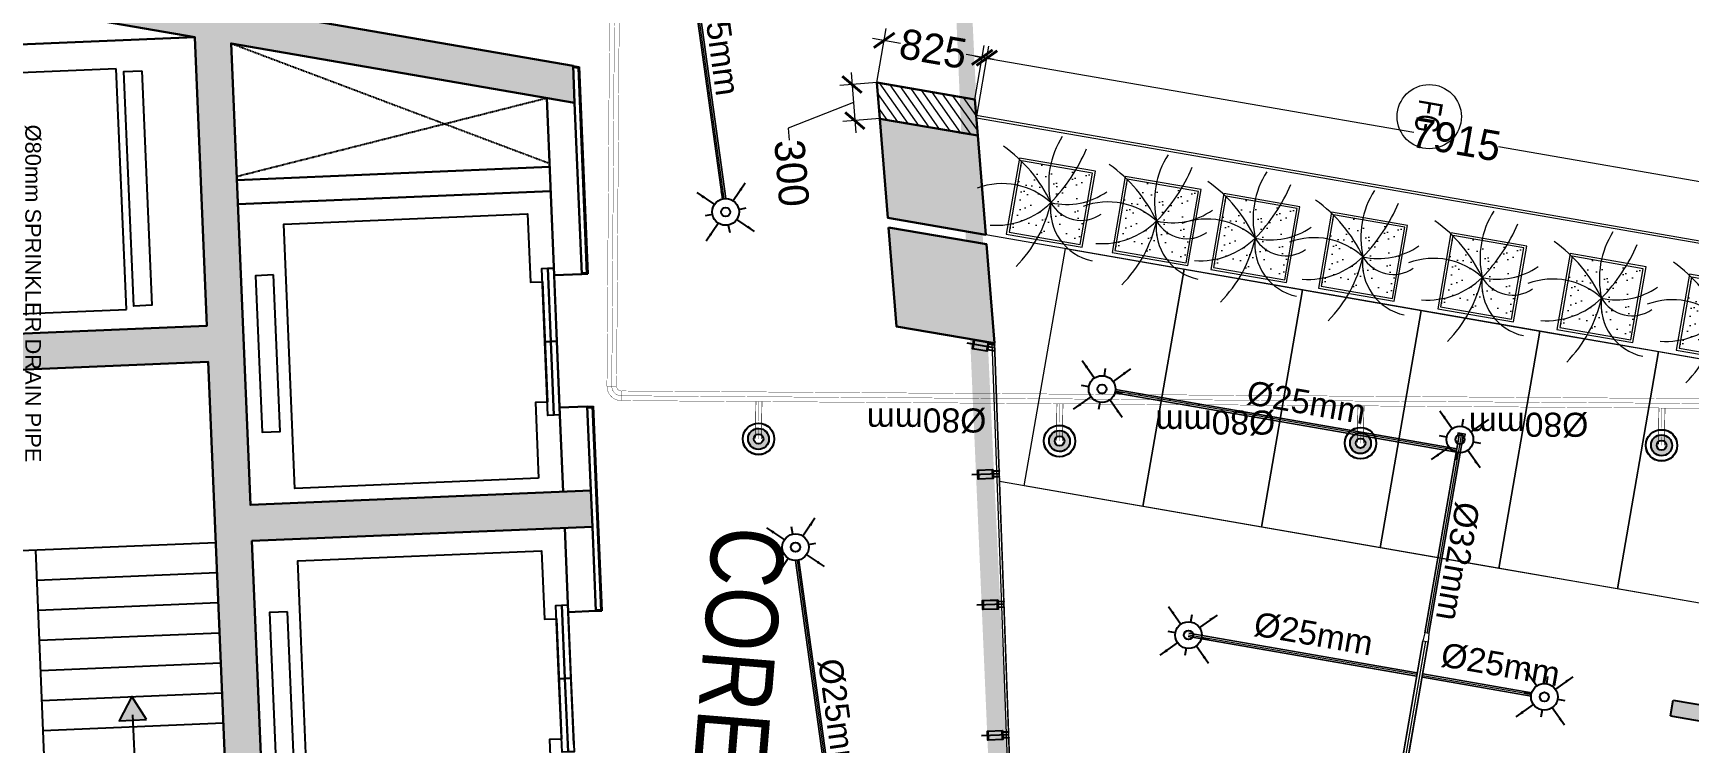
# Model space of a CAD drawing. Header units: inches. Extents: x 257070 to 799932, y -17980 to 269260.
# Drawn here: x 309925 to 323676, y 142456 to 148350 of the extents above; entities that cross this region are included whole.
import ezdxf
from ezdxf.enums import TextEntityAlignment as Align

# ---------------------------------------------------------------- set-up
doc = ezdxf.new("R2010")
doc.units = ezdxf.units.IN
doc.header["$MEASUREMENT"] = 0
doc.header["$PDMODE"] = 99
doc.header["$PDSIZE"] = 100
doc.linetypes.add('DASHED2', pattern=[0.375, 0.25, -0.125])
for name, color, linetype, lineweight in [('0-AES-DIM', 7, 'Continuous', 5), ('0-AES-F-SPRINKLER PIPE', 10, 'Continuous', 15), ('0-aes-FF-Sprinkler Header', 5, 'Continuous', 0), ('04--HATCH-0', 253, 'Continuous', 13), ('07--DIM-1', 1, 'Continuous', 20), ('08--DOOR REF', 7, 'Continuous', 20), ('08--DOORREF', 7, 'Continuous', 20), ('08--DOORREF-1', 7, 'Continuous', 20), ('E--CONCRETE-4', 4, 'Continuous', 40), ('E--CONCRETE-SHADE', 253, 'Continuous', 20), ('F--BRICKWALL HATCH', 252, 'Continuous', 20), ('F--BRICKWALL-3', 252, 'Continuous', 30), ('L--GLASS-01', 142, 'Continuous', 20), ('M--TILING-2', 252, 'Continuous', 18), ('Q--PARKING', 253, 'Continuous', 13)]:
    doc.layers.add(name, color=color, linetype=linetype, lineweight=lineweight)
for name, color, linetype in [('0-AES-F-RETURN  PIPE', 3, 'Continuous'), ('0-AES-F-SPRINKLER', 10, 'Continuous'), ('0-aes-ff Nozzel', 30, 'Continuous'), ('0-aes-water curtan pipe', 200, 'Continuous'), ('C 9$0$DSP_GLAZING', 150, 'Continuous'), ('C 9$0$DSP_MISCELANEOUS', 143, 'Continuous'), ('DSP_DOOR', 8, 'Continuous'), ('DSP_HATCH', 252, 'Continuous'), ('DSP_LIFT CAR', 251, 'Continuous'), ('DSP_MISCELANEOUS', 252, 'Continuous'), ('DSP_TEXT', 6, 'Continuous'), ('ELE', 141, 'Continuous')]:
    doc.layers.add(name, color=color, linetype=linetype)
doc.layers.add('N--FURNITURE-3', color=7, linetype='Continuous', lineweight=13, true_color=0xd47d7d)
doc.styles.get("Standard").update_dxf_attribs({"font": 'arial.ttf'})
doc.styles.add('TEXT style 175', font='GOTHIC.TTF')
doc.styles.add('Text style 250', font='ARIALN.TTF', dxfattribs={"height": 500})
doc.dimstyles.new('175', dxfattribs={"dimtxt": 350, "dimasz": 263, "dimexe": 263, "dimexo": 0, "dimgap": 175, "dimtad": 0, "dimdec": 0, "dimrnd": 5, "dimzin": 0, "dimdsep": 46, "dimtxsty": 'TEXT style 175', "dimblk": 'OBLIQUE', "dimcen": 0.09, "dimdle": 263, "dimclrd": 256, "dimclre": 256, "dimclrt": 256, "dimadec": 0, "dimazin": 0, "dimtfac": 1, "dimtdec": 0, "dimtofl": 0, "dimtmove": 1, "dimatfit": 3, "dimldrblk": 'OPEN90', "dimfxl": 1, "dimtolj": 1, "dimtzin": 0, "dimarcsym": 0})
doc.dimstyles.new('ISO-25', dxfattribs={"dimtxt": 2.5, "dimasz": 2.5, "dimexe": 1.25, "dimexo": 0.625, "dimtad": 1, "dimtxsty": 'Standard', "dimcen": 2.5, "dimadec": 0, "dimazin": 0, "dimtfac": 1, "dimtmove": 0, "dimatfit": 3, "dimfxl": 1, "dimarcsym": 0})

# ---------------------------------------------------------------- blocks, each defined once
blk = doc.blocks.new('OPEN-NO')
at = {"layer": '08--DOORREF-1'}
blk.add_circle((0, 0), 300, dxfattribs=at)
at = {"layer": '08--DOORREF', "width": 0.7}
blk.add_attdef('OPEINGNO', text='', height=225, rotation=24.75, dxfattribs=at).set_placement((3, -5), align=Align.MIDDLE)
blk = doc.blocks.new('_ArchTick')
at = {"color": 0, "linetype": 'ByBlock', "const_width": 0.15}
blk.add_lwpolyline([(-0.5, -0.5), (0.5, 0.5)], dxfattribs=at)
blk = doc.blocks.new('*D70')
at = {"layer": '07--DIM-1', "color": 8, "lineweight": -2, "transparency": 16777216}
for p, q in [((9244, 11787), (9244, 8086)), ((9600, 11687), (9144, 11687)), ((9244, 3674), (9244, 7374)), ((9750, 3774), (9144, 3774))]:
    blk.add_line(p, q, dxfattribs=at)
at = {"layer": 'DEFPOINTS', "color": 0, "transparency": 16777216}
for p in [(9244, 11687), (9600, 11687), (9750, 3774)]:
    blk.add_point(p, dxfattribs=at)
at = {"layer": '07--DIM-1', "color": 8, "lineweight": -2, "transparency": 16777216, "xscale": 150, "yscale": 150, "zscale": 150}
for p, rotation in [((9244, 11687), 90), ((9244, 3774), 270)]:
    blk.add_blockref('_ArchTick', p, dxfattribs=dict(at, rotation=rotation))
at = {"layer": '07--DIM-1', "transparency": 16777216, "insert": (9244, 7730), "char_height": 250, "attachment_point": 5, "rotation": 90, "style": 'TEXT style 175'}
blk.add_mtext('\\A1;7915', dxfattribs=at)
blk = doc.blocks.new('_Oblique')
at = {"color": 0, "linetype": 'ByBlock', "lineweight": -2}
blk.add_line((-0.5, -0.5), (0.5, 0.5), dxfattribs=at)
blk = doc.blocks.new('_Open90')
at = {"color": 0, "linetype": 'ByBlock', "lineweight": -2}
for p, q in [((0, 0), (-1, 0)), ((-0.5, 0.5), (0, 0)), ((0, 0), (-0.5, -0.5))]:
    blk.add_line(p, q, dxfattribs=at)
blk = doc.blocks.new('*D71')
at = {"layer": '07--DIM-1', "color": 8, "lineweight": -2, "transparency": 16777216}
for p, q in [((9600, 3735), (9144, 3735)), ((9244, 3835), (9244, 3599)), ((9244, 2809), (9244, 3045)), ((9600, 2909), (9144, 2909))]:
    blk.add_line(p, q, dxfattribs=at)
at = {"layer": 'DEFPOINTS', "color": 0, "transparency": 16777216}
for p in [(9600, 3735), (9244, 2909), (9600, 2909)]:
    blk.add_point(p, dxfattribs=at)
at = {"layer": '07--DIM-1', "color": 8, "lineweight": -2, "transparency": 16777216, "xscale": 150, "yscale": 150, "zscale": 150}
for p, rotation in [((9244, 3735), 90), ((9244, 2909), 270)]:
    blk.add_blockref('_ArchTick', p, dxfattribs=dict(at, rotation=rotation))
at = {"layer": '07--DIM-1', "transparency": 16777216, "insert": (9244, 3322), "char_height": 250, "attachment_point": 5, "rotation": 90, "style": 'TEXT style 175'}
blk.add_mtext('\\A1;825', dxfattribs=at)
blk = doc.blocks.new('*D72')
at = {"layer": '07--DIM-1', "color": 8, "lineweight": -2, "transparency": 16777216}
for p, q in [((9600, 2909), (9676, 2611)), ((9891, 2984), (9968, 2686)), ((9554, 2683), (10040, 2808)), ((9797, 2746), (10098, 2247)), ((10098, 2247), (10195, 2272))]:
    blk.add_line(p, q, dxfattribs=at)
at = {"layer": 'DEFPOINTS', "color": 0, "transparency": 16777216}
for p in [(9600, 2909), (9891, 2984), (9943, 2783)]:
    blk.add_point(p, dxfattribs=at)
at = {"layer": '07--DIM-1', "color": 8, "lineweight": -2, "transparency": 16777216, "xscale": 150, "yscale": 150, "zscale": 150}
for p, rotation in [((9943, 2783), 14.39644686958687), ((9651, 2708), 194.3964468695869)]:
    blk.add_blockref('_ArchTick', p, dxfattribs=dict(at, rotation=rotation))
at = {"layer": '07--DIM-1', "transparency": 16777216, "insert": (10462, 2340), "char_height": 250, "attachment_point": 5, "rotation": 14.3964, "style": 'TEXT style 175'}
blk.add_mtext('\\A1;300', dxfattribs=at)
blk = doc.blocks.new('CE_B1_AP$0$P-Lift')
at = {"layer": 'DSP_LIFT CAR'}
for points in [[(-41486, 62598), (-41486, 62748), (-42786, 62748), (-42786, 62598), (-41486, 62598)], [(-43265, 60470), (-43265, 62496), (-42536, 62496), (-42536, 62496), (-41736, 62496), (-41736, 62496), (-41067, 62496), (-41067, 60470), (-41636, 60470), (-41636, 60370), (-42636, 60370), (-42636, 60470), (-43265, 60470)]]:
    blk.add_lwpolyline(points, dxfattribs=at)
at = {"layer": 'DSP_LIFT CAR', "elevation": 0}
for points in [[(-42135, 60320), (-42746, 60320), (-42746, 60370), (-42135, 60370), (-42135, 60320)], [(-41526, 60320), (-42135, 60320), (-42135, 60370), (-41526, 60370), (-41526, 60320)], [(-42135, 60270), (-42746, 60270), (-42746, 60320), (-42135, 60320), (-42135, 60270)], [(-41526, 60270), (-42135, 60270), (-42135, 60320), (-41526, 60320), (-41526, 60270)]]:
    blk.add_lwpolyline(points, dxfattribs=at)
blk = doc.blocks.new('CE_B1_AP$0$S-Lift')
at = {"layer": 'DSP_LIFT CAR'}
for p, q in [((35115, 39510), (37453, 39510)), ((35115, 38975), (35115, 39510)), ((35115, 38975), (35115, 39510)), ((35115, 38975), (35115, 39510)), ((35115, 38975), (35115, 39510)), ((37453, 39510), (37453, 37510)), ((37453, 39510), (37453, 37510)), ((37453, 39510), (37453, 37510)), ((37453, 39510), (37453, 37510)), ((35015, 37975), (35015, 38975)), ((35015, 38975), (35115, 38975)), ((35015, 37975), (35015, 38975)), ((35015, 38975), (35115, 38975)), ((35115, 37975), (35015, 37975)), ((35115, 37975), (35015, 37975)), ((35115, 37510), (35115, 37975)), ((35115, 37510), (35115, 37975)), ((35115, 37510), (35115, 37975)), ((35115, 37510), (35115, 37975)), ((37453, 37510), (35115, 37510))]:
    blk.add_line(p, q, dxfattribs=at)
at = {"layer": 'DSP_LIFT CAR', "elevation": 0}
blk.add_lwpolyline([(37665, 37535), (37665, 39485), (37515, 39485), (37515, 37535)], close=True, dxfattribs=at)
for points in [[(34915, 38475), (34915, 39175), (34965, 39175), (34965, 38475), (34915, 38475)], [(34965, 38475), (34965, 39175), (35015, 39175), (35015, 38475), (34965, 38475)], [(34915, 37775), (34915, 38475), (34965, 38475), (34965, 37775), (34915, 37775)], [(34965, 37775), (34965, 38475), (35015, 38475), (35015, 37775), (34965, 37775)]]:
    blk.add_lwpolyline(points, dxfattribs=at)
blk = doc.blocks.new('C 9$0$GLMUL')
at = {"layer": 'C 9$0$DSP_GLAZING', "color": 253, "ltscale": 3.5}
for points in [[(65515, 39378), (65503, 39378), (65503, 39428), (65500, 39428), (65500, 39378), (65456, 39378), (65456, 39428), (65453, 39428), (65453, 39378), (65440, 39378), (65440, 39253), (65515, 39253)], [(65443, 39256), (65443, 39375), (65512, 39375), (65512, 39256)]]:
    blk.add_lwpolyline(points, close=True, dxfattribs=at)
blk = doc.blocks.new('C 9$0$GRIDG')
at = {"layer": 'C 9$0$DSP_MISCELANEOUS', "color": 8, "ltscale": 3.5}
blk.add_line((39148, 75466), (38926, 75503), dxfattribs=at)
at = {"color": 8, "rotation": 260.4679748069429}
blk.add_blockref('C 9$0$GLMUL', (11108, 146569), dxfattribs=at)
blk = doc.blocks.new('basement1_AP$0$AR-DIR-A')
h = blk.add_hatch()
h.set_pattern_fill('ANSI31', color=8)
h.paths.add_polyline_path([(158, -458), (26, -458), (26, -1800), (-74, -1800), (92, -2335), (258, -1800), (158, -1800)])
at = {"layer": 'DSP_MISCELANEOUS', "color": 8}
for p, q in [((158, -458), (26, -458)), ((26, -458), (26, -1800)), ((158, -458), (158, -1800)), ((26, -1800), (-74, -1800)), ((-74, -1800), (92, -2335)), ((258, -1800), (92, -2335)), ((158, -1800), (258, -1800))]:
    blk.add_line(p, q, dxfattribs=at)
blk = doc.blocks.new('*U729')
at = {"layer": '0-AES-F-SPRINKLER PIPE', "color": 200, "lineweight": 30, "const_width": 2.67}
for points in [[(-1770300, 105095), (-1770300, 100056)], [(-1770220, 105095), (-1770220, 100056)]]:
    blk.add_lwpolyline(points, dxfattribs=at)
at = {"layer": '0-AES-F-SPRINKLER PIPE', "color": 252, "lineweight": 30, "const_width": 2.67}
blk.add_lwpolyline([(-1770260, 105095), (-1770260, 100056)], dxfattribs=at)
blk = doc.blocks.new('A$C3B671B2F')
at = {"layer": '0-AES-F-SPRINKLER PIPE', "color": 200, "lineweight": 30, "const_width": 2.67}
for points in [[(1, 1, -0.414214), (121, 121, -0.414214)], [(81, 1, -0.414214), (121, 41, -0.414214)]]:
    blk.add_lwpolyline(points, format="xyb", dxfattribs=at)
for points in [[(81, 1), (1, 1)], [(121, 41), (121, 121)]]:
    blk.add_lwpolyline(points, dxfattribs=at)
at = {"layer": '0-AES-F-SPRINKLER PIPE', "color": 252, "lineweight": 30, "const_width": 2.67}
blk.add_lwpolyline([(41, 1, -0.414214), (121, 81)], format="xyb", dxfattribs=at)
blk = doc.blocks.new('*U730')
at = {"layer": '0-AES-F-SPRINKLER PIPE', "color": 200, "lineweight": 30, "const_width": 2.67}
for points in [[(-1770300, 98899), (-1770300, 88700)], [(-1770220, 98899), (-1770220, 88700)]]:
    blk.add_lwpolyline(points, dxfattribs=at)
at = {"layer": '0-AES-F-SPRINKLER PIPE', "color": 252, "lineweight": 30, "const_width": 2.67}
blk.add_lwpolyline([(-1770260, 98899), (-1770260, 88700)], dxfattribs=at)
blk = doc.blocks.new('*U701')
at = {"layer": '0-aes-FF-Sprinkler Header', "color": 1, "const_width": 5}
for points in [[(12087231, -3664419), (12087541, -3664419)], [(12087231, -3664469), (12087541, -3664469)]]:
    blk.add_lwpolyline(points, dxfattribs=at)
at = {"layer": '0-aes-FF-Sprinkler Header', "color": 8, "const_width": 2}
blk.add_lwpolyline([(12087231, -3664444), (12087541, -3664444)], dxfattribs=at)
blk = doc.blocks.new('Nozzel')
at = {"transparency": 33554585}
h = blk.add_hatch(color=30, dxfattribs=at)
h.dxf.hatch_style = 1
edge = h.paths.add_edge_path()
edge.add_ellipse((-1664094, 224269), major_axis=(0.9, 87), ratio=1, start_angle=0, end_angle=360)
edge = h.paths.add_edge_path(flags=16)
edge.add_arc((-1664094, 224269), 40, 0, 360)
blk.add_circle((-1664094, 224269), 40)
at = {"layer": '0-AES-F-SPRINKLER', "color": 13}
blk.add_circle((-1664094, 224269), 131, dxfattribs=at)
for major_axis, start_param, end_param in [((1, 130), 1.575618, 7.858803), ((0.9, 87), 1.580914353715009, 7.864099660894595)]:
    blk.add_ellipse((-1664094, 224269), major_axis=major_axis, ratio=1, start_param=start_param, end_param=end_param, dxfattribs=at)
at = {"layer": '0-AES-F-SPRINKLER PIPE', "lineweight": 30, "rotation": 180}
blk.add_blockref('*U701', (10423137, -3440175), dxfattribs=at)
blk = doc.blocks.new('A$C62443269')
at = {"layer": '04--HATCH-0'}
h = blk.add_hatch(dxfattribs=at)
h.set_pattern_fill('AR-SAND', color=104, scale=100, angle=-23.57346)
h.set_pattern_definition([(13.926542, (-409517.75, -1099136.74), (71.284757, 179.121923), [0, -152, 0, -170, 0, -162.5]), (343.926542, (-409517.75, -1099136.74), (275.07308, 187.885554), [0, -82, 0, -137, 0, -52.5]), (303.926542, (-409630.49, -1099087.54), (285.652397, -124.02348), [0, -50, 0, -180, 0, -235]), (293.926542, (-409630.49, -1099087.54), (310.626355, -39.77918), [0, -25, 0, -118, 0, -135])])
h.paths.add_polyline_path([(10035.7, 10449.7), (10635.7, 10449.7), (10635.7, 9849.7), (10035.7, 9849.7)])
h = blk.add_hatch(dxfattribs=at)
h.set_pattern_fill('AR-SAND', color=104, scale=100, angle=-23.57346)
h.set_pattern_definition([(13.926542, (-409517.75, -1100142.12), (71.284757, 179.121923), [0, -152, 0, -170, 0, -162.5]), (343.926542, (-409517.75, -1100142.12), (275.07308, 187.885554), [0, -82, 0, -137, 0, -52.5]), (303.926542, (-409630.49, -1100092.92), (285.652397, -124.02348), [0, -50, 0, -180, 0, -235]), (293.926542, (-409630.49, -1100092.92), (310.626355, -39.77918), [0, -25, 0, -118, 0, -135])])
h.paths.add_polyline_path([(10035.7, 9444.3), (10635.7, 9444.3), (10635.7, 8844.3), (10035.7, 8844.3)])
h = blk.add_hatch(dxfattribs=at)
h.set_pattern_fill('AR-SAND', color=104, scale=100, angle=-23.57346)
h.set_pattern_definition([(13.926542, (-409517.75, -1101147.5), (71.284757, 179.121923), [0, -152, 0, -170, 0, -162.5]), (343.926542, (-409517.75, -1101147.5), (275.07308, 187.885554), [0, -82, 0, -137, 0, -52.5]), (303.926542, (-409630.49, -1101098.3), (285.652397, -124.02348), [0, -50, 0, -180, 0, -235]), (293.926542, (-409630.49, -1101098.3), (310.626355, -39.77918), [0, -25, 0, -118, 0, -135])])
h.paths.add_polyline_path([(10035.7, 8438.9), (10635.7, 8438.9), (10635.7, 7838.9), (10035.7, 7838.9)])
h = blk.add_hatch(dxfattribs=at)
h.set_pattern_fill('AR-SAND', color=104, scale=100, angle=-23.57346)
h.set_pattern_definition([(13.926542, (-409517.75, -1102152.87), (71.284757, 179.121923), [0, -152, 0, -170, 0, -162.5]), (343.926542, (-409517.75, -1102152.87), (275.07308, 187.885554), [0, -82, 0, -137, 0, -52.5]), (303.926542, (-409630.49, -1102103.68), (285.652397, -124.02348), [0, -50, 0, -180, 0, -235]), (293.926542, (-409630.49, -1102103.68), (310.626355, -39.77918), [0, -25, 0, -118, 0, -135])])
h.paths.add_polyline_path([(10035.7, 7433.5), (10635.7, 7433.5), (10635.7, 6833.5), (10035.7, 6833.5)])
h = blk.add_hatch(dxfattribs=at)
h.set_pattern_fill('AR-SAND', color=104, scale=100, angle=-23.57346)
h.set_pattern_definition([(13.926542, (-409517.75, -1103060.7), (71.284757, 179.121923), [0, -152, 0, -170, 0, -162.5]), (343.926542, (-409517.75, -1103060.7), (275.07308, 187.885554), [0, -82, 0, -137, 0, -52.5]), (303.926542, (-409630.49, -1103011.51), (285.652397, -124.02348), [0, -50, 0, -180, 0, -235]), (293.926542, (-409630.49, -1103011.51), (310.626355, -39.77918), [0, -25, 0, -118, 0, -135])])
h.paths.add_polyline_path([(10035.7, 6525.7), (10635.7, 6525.7), (10635.7, 5925.7), (10035.7, 5925.7)])
h = blk.add_hatch(dxfattribs=at)
h.set_pattern_fill('AR-SAND', color=104, scale=100, angle=-23.57346)
h.set_pattern_definition([(13.926542, (-409517.75, -1103892.2), (71.284757, 179.121923), [0, -152, 0, -170, 0, -162.5]), (343.926542, (-409517.75, -1103892.2), (275.07308, 187.885554), [0, -82, 0, -137, 0, -52.5]), (303.926542, (-409630.49, -1103843), (285.652397, -124.02348), [0, -50, 0, -180, 0, -235]), (293.926542, (-409630.49, -1103843), (310.626355, -39.77918), [0, -25, 0, -118, 0, -135])])
h.paths.add_polyline_path([(10035.7, 5694.2), (10635.7, 5694.2), (10635.7, 5094.2), (10035.7, 5094.2)])
h = blk.add_hatch(dxfattribs=at)
h.set_pattern_fill('AR-SAND', color=104, scale=100, angle=-23.57346)
h.set_pattern_definition([(13.926542, (-409517.75, -1104783.74), (71.284757, 179.121923), [0, -152, 0, -170, 0, -162.5]), (343.926542, (-409517.75, -1104783.74), (275.07308, 187.885554), [0, -82, 0, -137, 0, -52.5]), (303.926542, (-409630.49, -1104734.55), (285.652397, -124.02348), [0, -50, 0, -180, 0, -235]), (293.926542, (-409630.49, -1104734.55), (310.626355, -39.77918), [0, -25, 0, -118, 0, -135])])
h.paths.add_polyline_path([(10035.7, 4802.7), (10635.7, 4802.7), (10635.7, 4202.7), (10035.7, 4202.7)])
at = {"layer": 'E--CONCRETE-SHADE', "ltscale": 2}
for points in [[(10768, 3209), (10766.5, 4034.6), (11566.2, 4239.8), (11567.6, 3414.3)], [(9891.3, 2984), (9891, 3809.8), (10690.9, 4015.1), (10691.2, 3189.3)]]:
    blk.add_hatch(color=256, dxfattribs=at).paths.add_polyline_path(points)
at = {"layer": 'F--BRICKWALL HATCH'}
h = blk.add_hatch(dxfattribs=at)
h.set_pattern_fill('ANSI31', color=256, scale=500, style=0)
h.set_pattern_definition([(45, (-71596.025, -43230.7), (-44.194174, 44.194174), [])])
h.paths.add_polyline_path([(802.8, 33521.3), (6099.6, 31485.6), (6099.6, 2529.9), (802.9, 960.3), (803.2, 1116.9), (5949.6, 2641.9), (5949.6, 31382.5), (803.2, 33360.4)])
h.paths.add_polyline_path([(9891, 3809.8), (9599.6, 3735), (9599.6, 2909.1), (9891.3, 2984)])
h.paths.add_polyline_path([(9900.2, 30706.5), (9599.6, 30805.5), (9599.6, 29963.3), (9900.3, 29864.2)])
at = {"layer": '04--HATCH-0', "color": 104}
for centre, radius, start, end in [((11036.9, 9154.3), 1217.6, 125.16379, 154.32339), ((10835, 9826.7), 594.7, 147.10102, 210.24805), ((10284, 9056.5), 1094.4, 55.21654, 87.29088), ((9958.5, 9619.5), 650.6, 5.815, 54.56725), ((9758.3, 9177.2), 578.4, 356.74172, 45.11048), ((10153.7, 9368.1), 288.5, 309.11841, 45.10488), ((10316, 9581.6), 437.8, 272.58316, 357.8681), ((9496.3, 7903.7), 1497.9, 55.91703, 76.50108), ((10056.6, 9815.9), 727.3, 247.43335, 292.56665), ((11036.9, 8148.9), 1217.6, 125.16379, 154.32339), ((10835, 8821.3), 594.7, 147.10102, 210.24805), ((10284, 8051.2), 1094.4, 55.21654, 87.29088), ((9958.5, 8614.2), 650.6, 5.815, 54.56725), ((9758.3, 8171.8), 578.4, 356.74172, 45.11048), ((10153.7, 8362.8), 288.5, 309.11841, 45.10488), ((10316, 8576.2), 437.8, 272.58316, 357.8681), ((9496.3, 6898.3), 1497.9, 55.91703, 76.50108), ((10056.6, 8810.5), 727.3, 247.43335, 292.56665), ((11036.9, 7143.5), 1217.6, 125.16379, 154.32339), ((10835, 7815.9), 594.7, 147.10102, 210.24805), ((10284, 7045.8), 1094.4, 55.21654, 87.29088), ((9958.5, 7608.8), 650.6, 5.815, 54.56725), ((9758.3, 7166.4), 578.4, 356.74172, 45.11048), ((10153.7, 7357.4), 288.5, 309.11841, 45.10488), ((10316, 7570.9), 437.8, 272.58316, 357.8681), ((9496.3, 5893), 1497.9, 55.91703, 76.50108), ((10056.6, 7805.1), 727.3, 247.43335, 292.56665), ((11036.9, 6138.2), 1217.6, 125.16379, 154.32339), ((10835, 6810.5), 594.7, 147.10102, 210.24805), ((10284, 6040.4), 1094.4, 55.21654, 87.29088), ((9958.5, 6603.4), 650.6, 5.815, 54.56725), ((9758.3, 6258.6), 578.4, 356.74172, 45.11048), ((10153.7, 6449.6), 288.5, 309.11841, 45.10488), ((10316, 6663), 437.8, 272.58316, 357.8681), ((9496.3, 4985.1), 1497.9, 55.91703, 76.50108), ((10056.6, 6897.3), 727.3, 247.43335, 292.56665), ((11036.9, 5230.3), 1217.6, 125.16379, 154.32339), ((10835, 5902.7), 594.7, 147.10102, 210.24805), ((10284, 5132.6), 1094.4, 55.21654, 87.29088), ((9958.5, 5695.6), 650.6, 5.815, 54.56725), ((9758.3, 5427.1), 578.4, 356.74172, 45.11048), ((10153.7, 5618.1), 288.5, 309.11841, 45.10488), ((10316, 5831.5), 437.8, 272.58316, 357.8681), ((9496.3, 4153.6), 1497.9, 55.91703, 76.50108), ((10056.6, 6065.8), 727.3, 247.43335, 292.56665), ((11036.9, 4398.8), 1217.6, 125.16379, 154.32339), ((10835, 5071.2), 594.7, 147.10102, 210.24805), ((10284, 4301.1), 1094.4, 55.21654, 87.29088), ((9958.5, 4864.1), 650.6, 5.815, 54.56725), ((9758.3, 4535.6), 578.4, 356.74172, 45.11048), ((10153.7, 4726.5), 288.5, 309.11841, 45.10488), ((10316, 4940), 437.8, 272.58316, 357.8681), ((9496.3, 3262.1), 1497.9, 55.91703, 76.50108), ((10056.6, 5174.2), 727.3, 247.43335, 292.56665), ((11036.9, 3507.3), 1217.6, 125.16379, 154.32339), ((10835, 4179.7), 594.7, 147.10102, 210.24805), ((10284, 3409.5), 1094.4, 55.21654, 87.29088), ((9958.5, 3972.5), 650.6, 5.815, 54.56725)]:
    blk.add_arc(centre, radius, start, end, dxfattribs=at)
at = {"layer": 'E--CONCRETE-4', "lineweight": 30}
for points in [[(10768, 3209), (10766.5, 4034.6), (11566.2, 4239.8), (11567.6, 3414.3)], [(9891.3, 2984), (9891, 3809.8), (10690.9, 4015.1), (10691.2, 3189.3)]]:
    blk.add_lwpolyline(points, close=True, dxfattribs=at)
at = {"layer": 'F--BRICKWALL-3'}
blk.add_line((9891.1, 3653.4), (9891, 3809.8), dxfattribs=at)
blk.add_lwpolyline([(9891, 3809.8), (9599.6, 3735), (9599.6, 2909.1), (9891.3, 2984)], close=True, dxfattribs=at)
at = {"layer": 'L--GLASS-01'}
for p, q in [((9729.6, 11687.1), (9729.6, 3768.4)), ((9749.6, 11687.1), (9749.6, 3773.5))]:
    blk.add_line(p, q, dxfattribs=at)
at = {"layer": 'N--FURNITURE-3'}
for points in [[(10015.7, 9829.7), (10655.7, 9829.7), (10655.7, 10469.7), (10015.7, 10469.7)], [(10035.7, 9849.7), (10635.7, 9849.7), (10635.7, 10449.7), (10035.7, 10449.7)], [(10015.7, 8824.3), (10655.7, 8824.3), (10655.7, 9464.3), (10015.7, 9464.3)], [(10035.7, 8844.3), (10635.7, 8844.3), (10635.7, 9444.3), (10035.7, 9444.3)], [(10015.7, 7818.9), (10655.7, 7818.9), (10655.7, 8458.9), (10015.7, 8458.9)], [(10035.7, 7838.9), (10635.7, 7838.9), (10635.7, 8438.9), (10035.7, 8438.9)], [(10015.7, 6813.5), (10655.7, 6813.5), (10655.7, 7453.5), (10015.7, 7453.5)], [(10035.7, 6833.5), (10635.7, 6833.5), (10635.7, 7433.5), (10035.7, 7433.5)], [(10015.7, 5905.7), (10655.7, 5905.7), (10655.7, 6545.7), (10015.7, 6545.7)], [(10035.7, 5925.7), (10635.7, 5925.7), (10635.7, 6525.7), (10035.7, 6525.7)], [(10015.7, 5074.2), (10655.7, 5074.2), (10655.7, 5714.2), (10015.7, 5714.2)], [(10035.7, 5094.2), (10635.7, 5094.2), (10635.7, 5694.2), (10035.7, 5694.2)], [(10015.7, 4182.7), (10655.7, 4182.7), (10655.7, 4822.7), (10015.7, 4822.7)], [(10035.7, 4202.7), (10635.7, 4202.7), (10635.7, 4802.7), (10035.7, 4802.7)]]:
    blk.add_lwpolyline(points, close=True, dxfattribs=at)
at = {"layer": '08--DOOR REF'}
ref = blk.add_blockref('OPEN-NO', (9095.4, 7477.4), dxfattribs=dict(at, xscale=0.8888888888888888, yscale=0.8888888888888888, zscale=0.8888888888888888, rotation=337.1632296872284))
ref.add_attrib('OPEINGNO', 'FG', dxfattribs={"layer": '08--DOORREF', "height": 200, "width": 0.7}).set_placement((9096.4, 7472.4), align=Align.MIDDLE)
at = {"layer": '07--DIM-1'}
dim = blk.add_linear_dim(base=(9243.5, 11687.1), p1=(9749.6, 3773.5), p2=(9599.6, 11687.1), angle=90, dimstyle='175', override={"dimfxl": 0}, dxfattribs=at)
dim.commit()
dim.dimension.update_dxf_attribs({"geometry": '*D70', "text_midpoint": (9243.5, 7730.3)})
for p1, p2, distance, picture, middle in [((9599.6, 3735), (9599.6, 2909.1), -356.1, '*D71', (9243.5, 3322.1)), ((9599.6, 2909.1), (9891.3, 2984), -207.3, '*D72', (10243.1, 2284.3))]:
    dim = blk.add_aligned_dim(p1=p1, p2=p2, distance=distance, dimstyle='175', override={"dimfxl": 0}, dxfattribs=at)
    dim.commit()
    dim.dimension.update_dxf_attribs({"geometry": picture, "text_midpoint": middle})
blk = doc.blocks.new('*U603')
at = {"layer": '0-AES-F-SPRINKLER'}
for p, q in [((171672, 56809), (171672, 56871)), ((171562, 56699), (171500, 56699)), ((171783, 56699), (171845, 56699)), ((171672, 56588), (171672, 56526))]:
    blk.add_line(p, q, dxfattribs=at)
for radius in [111, 37.8]:
    blk.add_circle((171672, 56699), radius, dxfattribs=at)
at = {"layer": '0-AES-F-SPRINKLER PIPE'}
for points, override in [([(171468, 56903), (171594, 56777)], {"dimasz": 70, "dimtad": 0, "dimfxl": 13, "dimarcsym": 1}), ([(171877, 56903), (171751, 56777)], {"dimasz": 70, "dimtad": 0, "dimfxl": 13, "dimarcsym": 1}), ([(171468, 56494), (171594, 56620)], {"dimasz": 70, "dimtad": 0, "dimfxl": 13, "dimarcsym": 1}), ([(171877, 56494), (171751, 56620)], {"dimasz": 70, "dimgap": 0.625, "dimtad": 0, "dimfxl": 13, "dimarcsym": 1})]:
    blk.add_leader(points, dimstyle='ISO-25', override=override, dxfattribs=at)

msp = doc.modelspace()

# ---------------------------------------------------------------- hatches: boundary and pattern name
at = {"layer": 'E--CONCRETE-SHADE', "ltscale": 2}
h = msp.add_hatch(color=8, dxfattribs=at)
h.paths.add_polyline_path([(311837.1, 164085.9), (311779.1, 164380.3), (309002.5, 163833.1), (308519.1, 166285.9), (308154.9, 168134.2), (311141.5, 167615.7), (311079.4, 167931), (307776.2, 168504.4), (309004.6, 162271), (305568.6, 161593.8), (305626.2, 161299.4), (309062.6, 161976.6), (309764.5, 158414.7), (306064.4, 159056.9), (306126, 158741.7), (313129.8, 157526.1), (313067.7, 157841.3), (310081.1, 158359.7), (309601.9, 160791.6), (312378.5, 161338.8), (312320.5, 161633.1), (309543.9, 161085.9), (309060.5, 163538.8)])
h.paths.add_polyline_path([(314422.1, 147771), (314409.3, 148077.6), (307729.7, 149232.4), (307742.6, 148925.7), (311266.6, 148316.5), (311366.9, 145918.6), (307874.4, 145772.6), (307886.9, 145472.8), (311379.4, 145618.8), (311676.6, 138502.2), (314832.1, 137956.8), (314819.3, 138263.4), (311966.2, 138756.6), (311858.5, 141334.9), (314686.1, 141453.1), (314673.5, 141752.8), (311846, 141634.7), (311741.7, 144132.5), (314569.2, 144250.6), (314556.7, 144550.4), (311729.1, 144432.2), (311569, 148264.2)])
h.paths.add_polyline_path([(362097.9, 159089.1), (358648.9, 159687.8), (358449.9, 159417.8), (361568.5, 158877.3), (358714.7, 155013.4), (356438.3, 156694.7), (356260.1, 156453.3), (358536.5, 154772), (357051.2, 152761.1), (354775.1, 154442.2), (354596.8, 154200.9), (356873, 152519.7), (355387.8, 150508.8), (352268.8, 151049.3), (352069.5, 150779.4), (359370.9, 149513.9), (359570.3, 149783.9), (355718.4, 150451.5), (358273.7, 153911.2), (361085, 151834.8), (361263.3, 152076.1), (358451.9, 154152.5)])
h.paths.add_polyline_path([(353526.5, 140987.9), (353661.1, 141269.2), (346873.8, 142445.2), (346739.3, 142164.1), (349636.4, 141662), (347882.7, 137997.6), (345330, 139219.2), (345200.5, 138948.6), (347753.2, 137727), (346674, 135471.9), (344121.3, 136693.5), (343991.8, 136422.9), (346544.5, 135201.3), (345465.3, 132946.2), (342568.2, 133448.3), (342433.7, 133167.1), (345637.9, 132611.8), (348778, 139173.3), (351935.1, 137662.4), (352064.6, 137933.1), (348907.5, 139443.9), (349943.5, 141608.8)])
for points in [[(316956.5, 147639.1), (317770.2, 147498.4), (317836, 146675.1), (317022.2, 146815.8)], [(317028.5, 146736.8), (317842.2, 146597.3), (317907.9, 145774.4), (317094.2, 145913.9)]]:
    msp.add_hatch(color=8, dxfattribs=at).paths.add_polyline_path(points)

# ---------------------------------------------------------------- linework, layer by layer
at = {"layer": '0-AES-F-SPRINKLER', "color": 7, "const_width": 100, "elevation": 0}
msp.add_lwpolyline([(283146.9, 116631.3), (321656.3, 107312.1), (324246.5, 117779.9), (318315, 119247.6), (318376.2, 130439.1), (318120.5, 137387.4), (317307.1, 156244.5), (285543.1, 160244.2), (282570.4, 129241.7), (281575.8, 117011.5)], close=True, dxfattribs=at)
msp.add_lwpolyline([(317307.1, 156244.5), (318533.1, 130409.2), (318315, 119247.6), (324246.5, 117779.9)], dxfattribs=at)
at = {"layer": '0-AES-F-SPRINKLER PIPE', "ltscale": 1000}
for points in [[(314765.4, 153344.2), (315646.4, 146971)], [(314768.4, 153344.6), (315649.3, 146971.8)], [(314780.8, 153346.3), (315661.6, 146974.2)], [(314793.2, 153348), (315674, 146975.2)], [(314796.1, 153348.4), (315677.1, 146975.3)], [(316869.8, 139532.6), (316256.4, 143970.1)], [(316872.8, 139533.1), (316259.5, 143970.1)], [(316885.2, 139534.8), (316272, 143971.1)], [(316897.5, 139536.5), (316284.2, 143973.6)], [(316900.5, 139536.9), (316287.2, 143974.3)]]:
    msp.add_lwpolyline(points, dxfattribs=at)
at = {"layer": '0-AES-F-SPRINKLER PIPE', "ltscale": 1000, "elevation": 0}
for points in [[(321746.4, 144868.3), (318908.5, 145360.1)], [(321746.9, 144871.3), (318909.4, 145363)], [(321749, 144883.6), (318912.2, 145375.2)], [(321751.1, 144895.9), (318913.7, 145387.7)], [(321751.7, 144898.9), (318913.8, 145390.7)], [(321483.1, 143369.6), (321767.6, 145011.6)], [(321486, 143369.1), (321770.6, 145011.1)], [(321501.8, 143366.4), (321786.4, 145008.3)], [(321517.6, 143363.6), (321802.1, 145005.6)], [(321520.5, 143363.1), (321805.1, 145005.1)], [(321415.2, 143007.2), (319517.3, 143336.1)], [(321415.7, 143010.2), (319518.2, 143339)], [(321417.8, 143022.5), (319521, 143351.2)], [(321420, 143034.8), (319522.5, 143363.7)], [(321420.5, 143037.8), (319522.6, 143366.7)], [(321138.7, 141412), (321466.6, 143303.8)], [(321142.7, 141411.3), (321470.5, 143303.1)], [(321162.4, 141407.9), (321490.2, 143299.7)], [(321182.1, 141404.5), (321510, 143296.3)], [(321186, 141403.8), (321513.9, 143295.6)], [(322370.5, 142869.5), (321467.2, 143026.1)], [(322371.4, 142872.4), (321467.7, 143029)], [(322366.1, 142841.9), (321462.4, 142998.5)], [(322366.2, 142844.9), (321462.9, 143001.4)], [(322367.7, 142857.3), (321465, 143013.8)]]:
    msp.add_lwpolyline(points, dxfattribs=at)
for points in [[(321756.4, 145029.8), (321753.7, 145014), (321819, 145002.7), (321821.7, 145018.4)], [(321758.9, 145026.2), (321757.3, 145016.5), (321816.5, 145006.2), (321818.2, 145015.9)], [(321520.5, 143363.1), (321483.1, 143369.6), (321466.6, 143303.8), (321513.9, 143295.6)]]:
    msp.add_lwpolyline(points, close=True, dxfattribs=at)
at = {"layer": 'DSP_DOOR', "color": 8}
for p, q in [((314297.6, 145240.4, 0), (314251.7, 146339.5, 0)), ((314414.5, 142442.9, 0), (314368.6, 143541.9, 0))]:
    msp.add_line(p, q, dxfattribs=at)
at = {"layer": 'DSP_HATCH', "color": 8, "linetype": 'DASHED2', "ltscale": 0.1}
for p, q in [((311569, 148264.2, 0), (314212.9, 147268.4, 0)), ((311615.2, 147159.8, 0), (314190.2, 147811, 0))]:
    msp.add_line(p, q, dxfattribs=at)
at = {"layer": 'DSP_TEXT', "color": 8}
for p, q in [((314409.1, 148077.6, 0), (314459.7, 148068.9, 0)), ((314409.6, 148067.4, 0), (314450.1, 148060.4, 0)), ((314450.1, 148060.4, 0), (314521.5, 146350.7, 0)), ((314459.7, 148068.9, 0), (314531.5, 146351.1, 0)), ((314480.3, 146359, 0), (314531.1, 146361.1, 0)), ((314480.7, 146349, 0), (314531.5, 146351.1, 0)), ((314526.2, 145250, 0), (314577.4, 145252.1, 0)), ((314526.6, 145240, 0), (314577.8, 145242.1, 0)), ((314567.4, 145251.7, 0), (314638.4, 143553.2, 0)), ((314577.4, 145252.1, 0), (314648.4, 143553.6, 0)), ((314598, 143561.5, 0), (314647.9, 143563.6, 0)), ((314598.4, 143551.5, 0), (314648.4, 143553.6, 0))]:
    msp.add_line(p, q, dxfattribs=at)
at = {"layer": 'E--CONCRETE-4', "color": 8, "lineweight": 30, "elevation": 0}
for points in [[(314422.1, 147771), (314409.3, 148077.6), (307729.7, 149232.4), (307742.6, 148925.7), (311266.6, 148316.5), (311366.9, 145918.6), (307874.4, 145772.6), (307886.9, 145472.8), (311379.4, 145618.8), (311676.6, 138502.2), (314832.1, 137956.8), (314819.3, 138263.4), (311966.2, 138756.6), (311858.5, 141334.9), (314686.1, 141453.1), (314673.5, 141752.8), (311846, 141634.7), (311741.7, 144132.5), (314569.2, 144250.6), (314556.7, 144550.4), (311729.1, 144432.2), (311569, 148264.2)], [(316956.5, 147639.1), (317770.2, 147498.4), (317836, 146675.1), (317022.2, 146815.8)], [(317028.5, 146736.8), (317842.2, 146597.3), (317907.9, 145774.4), (317094.2, 145913.9)]]:
    msp.add_lwpolyline(points, close=True, dxfattribs=at)
at = {"layer": 'ELE', "color": 8, "ltscale": 2}
for p, q in [((308244.8, 143986.5, 0), (311442, 144120.1, 0)), ((309943.3, 144057.5, 0), (310027, 142059.2, 0)), ((309953.7, 143807.7, 0), (311452.4, 143870.4, 0)), ((309964.2, 143557.9, 0), (311462.8, 143620.6, 0)), ((309974.7, 143308.1, 0), (311473.3, 143370.8, 0)), ((309985.1, 143058.4, 0), (311483.7, 143121, 0)), ((309995.6, 142808.6, 0), (311494.1, 142871.2, 0)), ((310006.1, 142558.8, 0), (311504.6, 142621.4, 0))]:
    msp.add_line(p, q, dxfattribs=at)
at = {"layer": 'ELE', "color": 8}
msp.add_line((310751.2, 142689.2, 0), (310782.5, 141939.9, 0), dxfattribs=at)
at = {"layer": 'ELE', "color": 8, "elevation": 0}
msp.add_lwpolyline([(310866.2, 142648.8), (310744.9, 142839.9), (310640, 142639.3)], close=True, dxfattribs=at)
at = {"layer": 'ELE', "color": 8}
msp.add_solid([(310866.2, 142648.8, 0), (310744.9, 142839.9, 0), (310640, 142639.3, 0), (310744.9, 142839.9, 0)], dxfattribs=at)
at = {"layer": 'F--BRICKWALL-3', "color": 8}
for p, q in [((308069.5, 148182.8, 0), (311266.6, 148316.5, 0)), ((314190.2, 147811, 0), (314251.7, 146339.5, 0)), ((314422.1, 147771, 0), (314481.5, 146349.1, 0)), ((311616.4, 147129.9, 0), (314214.2, 147238.4, 0)), ((311624.8, 146930, 0), (314222.5, 147038.6, 0)), ((314297.6, 145240.4, 0), (314527.4, 145250, 0)), ((314297.6, 145240.4, 0), (314326.9, 144540.8, 0)), ((314527.4, 145250, 0), (314556.7, 144550.4, 0)), ((314339.4, 144241, 0), (314368.6, 143541.9, 0)), ((314569.2, 144250.6, 0), (314598.4, 143551.5, 0))]:
    msp.add_line(p, q, dxfattribs=at)
at = {"layer": 'F--BRICKWALL-3', "color": 8, "ltscale": 0.1}
for p, q in [((314251.7, 146339.5, 0), (314481.5, 146349.1, 0)), ((314368.6, 143541.9, 0), (314598.4, 143551.5, 0))]:
    msp.add_line(p, q, dxfattribs=at)
at = {"layer": 'L--GLASS-01', "color": 8}
for p, q in [((317887.7, 145777.8, 0), (318162.6, 138192.9, 0)), ((317907.9, 145774.4, 0), (318182.7, 138189.4, 0))]:
    msp.add_line(p, q, dxfattribs=at)
at = {"layer": 'M--TILING-2', "color": 8, "elevation": 0}
for points in [[(343044.2, 142296.9), (317836, 146675.1)], [(318186.7, 137376.7), (318182.7, 138189.4), (317907.9, 145774.4), (317842.2, 146597.3)], [(342113.7, 140428.5), (317949.5, 144625.5)]]:
    msp.add_lwpolyline(points, dxfattribs=at)
at = {"layer": 'Q--PARKING', "color": 8, "elevation": 0}
for points in [[(319141, 144418.5), (318155.8, 144589.7), (318498, 146560.2), (319483.3, 146389), (319141, 144418.5)], [(320126.3, 144247.4), (319141, 144418.5), (319483.3, 146389), (320468.5, 146217.9), (320126.3, 144247.4)], [(321111.5, 144076.3), (320126.3, 144247.4), (320468.5, 146217.9), (321453.8, 146046.8), (321111.5, 144076.3)], [(322096.8, 143905.2), (321111.5, 144076.3), (321453.8, 146046.8), (322439, 145875.7), (322096.8, 143905.2)], [(323082, 143734), (322096.8, 143905.2), (322439, 145875.7), (323424.3, 145704.5), (323082, 143734)], [(324067.3, 143562.9), (323082, 143734), (323424.3, 145704.5), (324409.5, 145533.4), (324067.3, 143562.9)]]:
    msp.add_lwpolyline(points, close=True, dxfattribs=at)

# ---------------------------------------------------------------- block references
at = {"color": 8, "extrusion": (2.54878e-13, -3.22733e-13, -1), "zscale": -1, "rotation": 177.6084898509653}
msp.add_blockref('CE_B1_AP$0$S-Lift', (-271629.9, 183968.4, 0), dxfattribs=at)
at = {"color": 8, "extrusion": (2.94681e-13, -3.2107e-13, -1), "xscale": -1, "zscale": -1, "rotation": 267.6077352141163}
for p in [(-372733.6, 190404.4, 0), (-372850.5, 187606.9, 0)]:
    msp.add_blockref('CE_B1_AP$0$P-Lift', p, dxfattribs=at)
at = {"layer": '0-AES-DIM', "color": 51, "rotation": 90.46487618852397}
msp.add_blockref('A$C3B671B2F', (314812.8, 145296.7, 0), dxfattribs=at)
at = {"layer": '0-AES-F-SPRINKLER', "color": 7}
for p, rotation in [((158206.2, 58043.5), 11.14814797522064), ((345321, -33443.6, 0), 80.15741243644592), ((348293.1, -33862.3, 0), 80.15741243644592), ((158786.2, 55260), 11.14814797522064), ((346039, -35486.5, 0), 80.15741243644592), ((348994.9, -35999.3, 0), 80.15741243644592)]:
    msp.add_blockref('*U603', p, dxfattribs=dict(at, rotation=rotation))
at = {"layer": '0-aes-ff Nozzel', "rotation": 269.4058093131605}
for p in [(74435.1, -1516698.6, 0), (76934.9, -1516716.4, 0), (79434.8, -1516734.2, 0), (81934.7, -1516752.1, 0)]:
    msp.add_blockref('Nozzel', p, dxfattribs=at)
at = {"layer": '0-aes-water curtan pipe', "color": 51, "rotation": 359.5913706530313}
msp.add_blockref('*U729', (2084231.9, 32738.3, 0), dxfattribs=at)
at = {"layer": '0-aes-water curtan pipe', "color": 51, "xscale": -1, "rotation": 269.5913706536281}
msp.add_blockref('*U730', (238739, 1916185.8, 0), dxfattribs=at)
at = {"layer": 'C 9$0$DSP_GLAZING', "color": 8, "xscale": -1}
for p, rotation in [((305843.8, 229892.8, 0), 160.7373965197902), ((288954.1, 224610, 0), 172.5216866365657), ((288993.4, 223526.4, 0), 172.5216866365657), ((289032.6, 222442.8, 0), 172.5216866365657)]:
    msp.add_blockref('C 9$0$GRIDG', p, dxfattribs=dict(at, rotation=rotation))
at = {"layer": 'DSP_MISCELANEOUS', "color": 8, "xscale": -1, "rotation": 80.14691522982004}
msp.add_blockref('basement1_AP$0$AR-DIR-A', (323098.6, 142915.6, 0), dxfattribs=at)
at = {"layer": 'M--TILING-2', "color": 8, "rotation": 260.1679168137408}
msp.add_blockref('A$C62443269', (315705.4, 157894.7, 0), dxfattribs=at)

# ---------------------------------------------------------------- texts
at = {"layer": '0-AES-F-RETURN  PIPE', "color": 7, "lineweight": -3, "insert": (309989.9, 146187.4), "char_height": 130, "width": 4477.297, "attachment_point": 2, "rotation": 270}
msp.add_mtext('%%C80mm SPRINKLER DRAIN PIPE', dxfattribs=at)
at = {"layer": '0-AES-F-SPRINKLER PIPE', "color": 7, "linetype": 'Continuous', "lineweight": -3, "ltscale": 0.9, "char_height": 200, "width": 685.774, "attachment_point": 2}
for s, insert, rotation in [('%%C25mm', (315728.4, 148338.8), 277.86972), ('%%C25mm', (320516.2, 145383.4, 0), 350.16792), ('%%C32mm', (321856.1, 143945.6, 0), 260.16792), ('%%C25mm', (320576.1, 143462.2, 0), 350.16792), ('%%C25mm', (322129.6, 143207.1, 0), 350.16792), ('%%C25mm', (316709.5, 142676.2), 277.86972)]:
    msp.add_mtext(s, dxfattribs=dict(at, insert=insert, rotation=rotation))
at = {"layer": '0-aes-water curtan pipe', "extrusion": (-9.40022e-12, -7.03085e-09, 1), "char_height": 200, "width": 685.774, "attachment_point": 2, "text_direction": (-0.999999, 0.001337, 0)}
for insert in [(317344.6, 145033.6, 0), (319743.4, 145016.4, 0), (322344.3, 144997.9, 0)]:
    msp.add_mtext('%%C80mm', dxfattribs=dict(at, insert=insert))
at = {"layer": 'DSP_TEXT', "color": 8, "linetype": 'DASHED2', "style": 'Text style 250'}
msp.add_text('CORE-A', height=600, rotation=265.35069, dxfattribs=at).set_placement((315574.5, 144269.4, 0))

doc.saveas('drawing.dxf')
